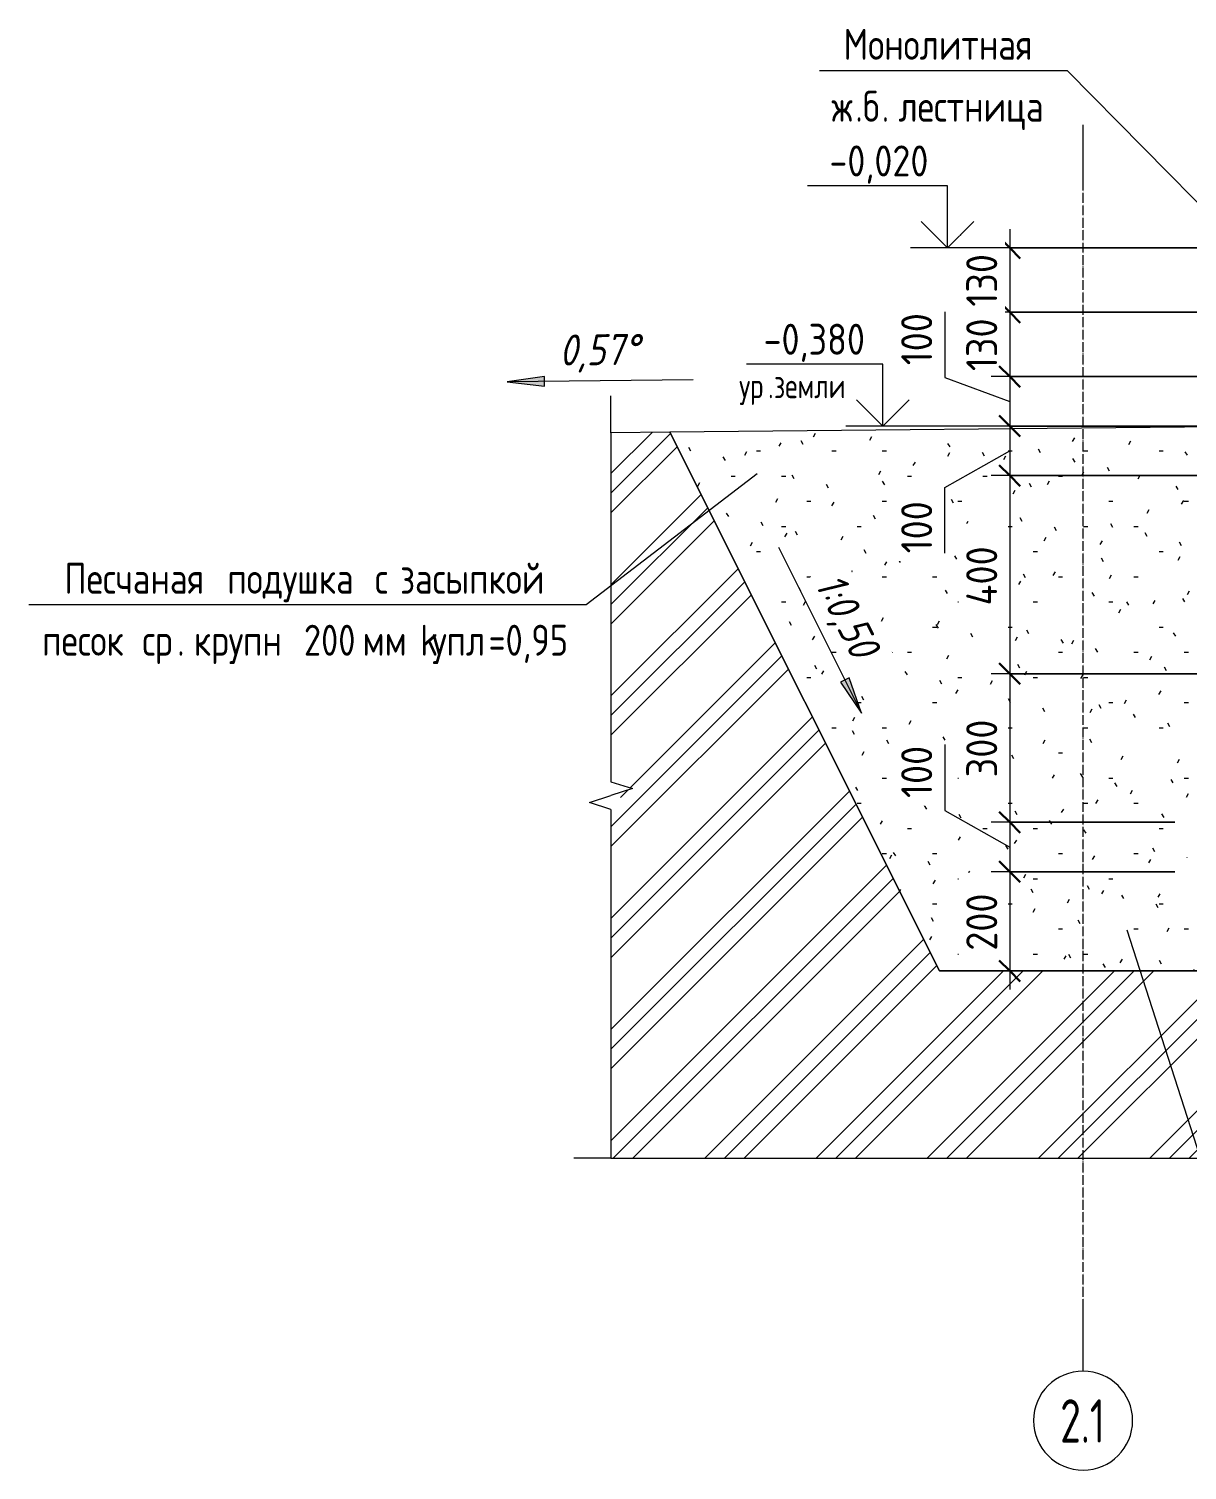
# Model space of a CAD drawing. Header units: millimetres. Extents: x -24808 to 10587, y -3433 to 75724.
# Drawn here: x -9627 to -7290, y -2488 to 422 of the extents above; entities that cross this region are included whole.
import ezdxf

# ---------------------------------------------------------------- set-up
doc = ezdxf.new("R2010")
doc.units = ezdxf.units.MM
doc.linetypes.add('02 Штрихпунктирная _20 мм_', pattern=[25, 20, -2.5, 0, -2.5])
for name, color, linetype, lineweight in [('AA_Dim', 7, 'Continuous', 9), ('AA_Dim-25', 7, 'Continuous', 9), ('AA_Linii', 7, 'Continuous', 9), ('AA_Oformlenie', 7, 'Continuous', 9), ('AA_Vinoska', 5, 'Continuous', 9), ('AA_Visotnaya otmetka', 7, 'Continuous', 9), ('Gen_Dim', 7, 'Continuous', 9), ('Оси', 7, 'Continuous', 9)]:
    doc.layers.add(name, color=color, linetype=linetype, lineweight=lineweight)
doc.styles.add('GOST Common', font='GOST_Common.ttf', dxfattribs={"width": 0.85, "height": 62.5})
doc.styles.add('GOST Common_1', font='GOST_Common.ttf', dxfattribs={"width": 0.8, "height": 50})
doc.styles.add('ISOCPEUR_1', font='isocpeur.ttf', dxfattribs={"width": 0.7, "height": 87.5})
doc.styles.add('ISOCPEUR_2', font='isocpeur.ttf', dxfattribs={"width": 0.9, "height": 62.5})
doc.styles.add('ISOCPEUR_3', font='isocpeur.ttf', dxfattribs={"width": 0.85, "height": 62.5})
doc.styles.add('ISOCPEUR_I', font='isocpeui.ttf', dxfattribs={"width": 0.85, "height": 62.5})
doc.dimstyles.new('01_Точн_3_знака__непрозр_', dxfattribs={"dimscale": 304.8, "dimtxt": 62.248823, "dimasz": 0.139436, "dimexe": 0.123031, "dimexo": 0.082021, "dimgap": 0.020505, "dimtad": 1, "dimdec": 3, "dimrnd": 0.001, "dimdsep": 46, "dimtxsty": 'ISOCPEUR_2', "dimblk1": 'OBLIQUE', "dimblk2": 'OBLIQUE', "dimsah": 1, "dimcen": 0.09, "dimdle": 0.123031, "dimazin": 0, "dimtfac": 1, "dimtdec": 4, "dimtix": 1, "dimtmove": 0, "dimatfit": 3, "dimfxl": 1, "dimtvp": 1, "dimtfill": 1, "dimtolj": 1, "dimtzin": 0, "dimlwd": 18, "dimlwe": 18, "dimarcsym": 2})
doc.dimstyles.new('01_Точн_3_знака__непрозр__1', dxfattribs={"dimscale": 304.8, "dimtxt": 62.248823, "dimasz": 0.139436, "dimexe": 0.123031, "dimexo": 0.082021, "dimgap": 0.020505, "dimtad": 1, "dimdec": 3, "dimrnd": 0.001, "dimdsep": 46, "dimtxsty": 'ISOCPEUR_2', "dimblk1": 'OBLIQUE', "dimblk2": 'OBLIQUE', "dimsah": 1, "dimcen": 0.09, "dimdle": 0.123031, "dimazin": 0, "dimtfac": 1, "dimtdec": 4, "dimtix": 1, "dimtmove": 1, "dimatfit": 3, "dimfxl": 1, "dimtvp": 1, "dimtfill": 1, "dimtolj": 1, "dimtzin": 0, "dimlwd": 18, "dimlwe": 18, "dimarcsym": 2})

# ---------------------------------------------------------------- blocks, each defined once
blk = doc.blocks.new('011_ЛинияОбрыва _ЭлУзла_Линия_ - Тип 1-3877899-Сечение 0')
at = {"layer": 'AA_Oformlenie'}
for p, q in [((-25238, -393.6), (-25238, -1098.3)), ((-25238, -1154), (-25238, -1858))]:
    blk.add_line(p, q, dxfattribs=at)
blk = doc.blocks.new('011_ЛинияОбрыва _ЭлУзла_Линия_ - Тип 1-3879570-Сечение 0')
at = {"layer": 'AA_Oformlenie'}
for p, q in [((-25238, -1858), (-23257.5, -1858)), ((-23201.9, -1858), (-21222.1, -1858))]:
    blk.add_line(p, q, dxfattribs=at)
blk = doc.blocks.new('DIMBLOCK35-Сечение 0')
at = {"layer": 'AA_Dim-25', "lineweight": 30, "transparency": 16777216}
for p, q in [((-7647.7, -20), (-7669, 1.2)), ((-7647.7, -20), (-7626.5, -41.3)), ((-7647.7, -150), (-7669, -128.7)), ((-7647.7, -150), (-7626.5, -171.2))]:
    blk.add_line(p, q, dxfattribs=at)
at = {"layer": 'AA_Dim-25', "lineweight": 18, "transparency": 16777216}
for p, q in [((-7647.7, 17.5), (-7647.7, -150)), ((-6514.8, -20), (-7685.2, -20)), ((-7647.7, -20), (-6514.8, -20)), ((-6814.8, -150), (-7685.2, -150)), ((-7647.7, -150), (-6814.8, -150))]:
    blk.add_line(p, q, dxfattribs=at)
at = {"layer": 'AA_Dim-25', "color": 0, "lineweight": 18, "transparency": 16777216, "insert": (-7735.6, -138.9), "char_height": 62.5, "width": 129.286, "attachment_point": 1, "rotation": 90, "line_spacing_factor": 1.149209, "style": 'ISOCPEUR_2', "bg_fill": 3, "box_fill_scale": 1.25, "bg_fill_color": 256, "bg_fill_true_color": 13158600, "bg_fill_transparency": 0}
blk.add_mtext('130', dxfattribs=at)
blk = doc.blocks.new('_Oblique')
at = {"color": 0, "linetype": 'ByBlock', "lineweight": -2}
blk.add_line((-0.5, -0.5), (0.5, 0.5), dxfattribs=at)
blk = doc.blocks.new('DIMBLOCK36-Сечение 0')
at = {"layer": 'AA_Dim-25', "lineweight": 30, "transparency": 16777216}
for p, q in [((-7647.7, -150), (-7669, -128.7)), ((-7647.7, -150), (-7626.5, -171.2)), ((-7647.7, -280), (-7669, -258.8)), ((-7647.7, -280), (-7626.5, -301.3))]:
    blk.add_line(p, q, dxfattribs=at)
at = {"layer": 'AA_Dim-25', "lineweight": 18, "transparency": 16777216}
for p, q in [((-6814.8, -150), (-7685.2, -150)), ((-7647.7, -150), (-7647.7, -280)), ((-7647.7, -150), (-6814.8, -150)), ((-7114.8, -280), (-7685.2, -280)), ((-7647.7, -280), (-7114.8, -280))]:
    blk.add_line(p, q, dxfattribs=at)
at = {"layer": 'AA_Dim-25', "color": 0, "lineweight": 18, "transparency": 16777216, "insert": (-7735.6, -268.9), "char_height": 62.5, "width": 129.286, "attachment_point": 1, "rotation": 90, "line_spacing_factor": 1.149209, "style": 'ISOCPEUR_2', "bg_fill": 3, "box_fill_scale": 1.25, "bg_fill_color": 256, "bg_fill_true_color": 13158600, "bg_fill_transparency": 0}
blk.add_mtext('130', dxfattribs=at)
blk = doc.blocks.new('DIMBLOCK37-Сечение 0')
at = {"layer": 'AA_Dim-25', "lineweight": 18, "transparency": 16777216}
for p, q in [((-7779, -149.3), (-7779, -282.1)), ((-7779, -282.1), (-7647.7, -330)), ((-7114.8, -280), (-7685.2, -280)), ((-7647.7, -280), (-7647.7, -380)), ((-7647.7, -280), (-7114.8, -280)), ((-7114.8, -380), (-7685.2, -380)), ((-7647.7, -380), (-7114.8, -380))]:
    blk.add_line(p, q, dxfattribs=at)
at = {"layer": 'AA_Dim-25', "lineweight": 30, "transparency": 16777216}
for p, q in [((-7647.7, -280), (-7669, -258.8)), ((-7647.7, -280), (-7626.5, -301.3)), ((-7647.7, -380), (-7669, -358.7)), ((-7647.7, -380), (-7626.5, -401.2))]:
    blk.add_line(p, q, dxfattribs=at)
at = {"layer": 'AA_Dim-25', "color": 0, "lineweight": 18, "transparency": 16777216, "insert": (-7866.9, -257.1), "char_height": 62.5, "width": 129.286, "attachment_point": 1, "rotation": 90, "line_spacing_factor": 1.149209, "style": 'ISOCPEUR_2', "bg_fill": 3, "box_fill_scale": 1.25, "bg_fill_color": 256, "bg_fill_true_color": 13158600, "bg_fill_transparency": 0}
blk.add_mtext('100', dxfattribs=at)
blk = doc.blocks.new('DIMBLOCK38-Сечение 0')
at = {"layer": 'AA_Dim-25', "lineweight": 30, "transparency": 16777216}
for p, q in [((-7647.7, -380), (-7669, -358.7)), ((-7647.7, -380), (-7626.5, -401.2)), ((-7647.7, -480), (-7669, -458.8)), ((-7647.7, -480), (-7626.5, -501.3))]:
    blk.add_line(p, q, dxfattribs=at)
at = {"layer": 'AA_Dim-25', "lineweight": 18, "transparency": 16777216}
for p, q in [((-7114.8, -380), (-7685.2, -380)), ((-7647.7, -380), (-7647.7, -480)), ((-7647.7, -380), (-7114.8, -380)), ((-7779, -504.1), (-7647.7, -430)), ((-7114.8, -480), (-7685.2, -480)), ((-7647.7, -480), (-7114.8, -480)), ((-7779, -636.9), (-7779, -504.1))]:
    blk.add_line(p, q, dxfattribs=at)
at = {"layer": 'AA_Dim-25', "color": 0, "lineweight": 18, "transparency": 16777216, "insert": (-7866.9, -636.9), "char_height": 62.5, "width": 129.286, "attachment_point": 1, "rotation": 90, "line_spacing_factor": 1.149209, "style": 'ISOCPEUR_2', "bg_fill": 3, "box_fill_scale": 1.25, "bg_fill_color": 256, "bg_fill_true_color": 13158600, "bg_fill_transparency": 0}
blk.add_mtext('100', dxfattribs=at)
blk = doc.blocks.new('DIMBLOCK39-Сечение 0')
at = {"layer": 'AA_Dim-25', "lineweight": 30, "transparency": 16777216}
for p, q in [((-7647.7, -480), (-7669, -458.8)), ((-7647.7, -480), (-7626.5, -501.3)), ((-7647.7, -880), (-7669, -858.7)), ((-7647.7, -880), (-7626.5, -901.2))]:
    blk.add_line(p, q, dxfattribs=at)
at = {"layer": 'AA_Dim-25', "lineweight": 18, "transparency": 16777216}
for p, q in [((-7114.8, -480), (-7685.2, -480)), ((-7647.7, -480), (-7647.7, -880)), ((-7647.7, -480), (-7114.8, -480)), ((-7214.8, -880), (-7685.2, -880)), ((-7647.7, -880), (-7214.8, -880))]:
    blk.add_line(p, q, dxfattribs=at)
at = {"layer": 'AA_Dim-25', "color": 0, "lineweight": 18, "transparency": 16777216, "insert": (-7735.6, -742.2), "char_height": 62.5, "width": 149.397, "attachment_point": 1, "rotation": 90, "line_spacing_factor": 1.149209, "style": 'ISOCPEUR_2', "bg_fill": 3, "box_fill_scale": 1.25, "bg_fill_color": 256, "bg_fill_true_color": 13158600, "bg_fill_transparency": 0}
blk.add_mtext('400', dxfattribs=at)
blk = doc.blocks.new('DIMBLOCK40-Сечение 0')
at = {"layer": 'AA_Dim-25', "lineweight": 30, "transparency": 16777216}
for p, q in [((-7647.7, -880), (-7669, -858.7)), ((-7647.7, -880), (-7626.5, -901.2)), ((-7647.7, -1180), (-7669, -1158.7)), ((-7647.7, -1180), (-7626.5, -1201.2))]:
    blk.add_line(p, q, dxfattribs=at)
at = {"layer": 'AA_Dim-25', "lineweight": 18, "transparency": 16777216}
for p, q in [((-7214.8, -880), (-7685.2, -880)), ((-7647.7, -880), (-7647.7, -1180)), ((-7647.7, -880), (-7214.8, -880)), ((-7314.8, -1180), (-7685.2, -1180)), ((-7647.7, -1180), (-7314.8, -1180))]:
    blk.add_line(p, q, dxfattribs=at)
at = {"layer": 'AA_Dim-25', "color": 0, "lineweight": 18, "transparency": 16777216, "insert": (-7735.6, -1089.3), "char_height": 62.5, "width": 142.215, "attachment_point": 1, "rotation": 90, "line_spacing_factor": 1.149209, "style": 'ISOCPEUR_2', "bg_fill": 3, "box_fill_scale": 1.25, "bg_fill_color": 256, "bg_fill_true_color": 13158600, "bg_fill_transparency": 0}
blk.add_mtext('300', dxfattribs=at)
blk = doc.blocks.new('DIMBLOCK41-Сечение 0')
at = {"layer": 'AA_Dim-25', "lineweight": 18, "transparency": 16777216}
for p, q in [((-7779, -1023.1), (-7779, -1155.9)), ((-7779, -1155.9), (-7647.7, -1230)), ((-7314.8, -1180), (-7685.2, -1180)), ((-7647.7, -1180), (-7647.7, -1280)), ((-7647.7, -1180), (-7314.8, -1180)), ((-7314.8, -1280), (-7685.2, -1280)), ((-7647.7, -1280), (-7314.8, -1280))]:
    blk.add_line(p, q, dxfattribs=at)
at = {"layer": 'AA_Dim-25', "lineweight": 30, "transparency": 16777216}
for p, q in [((-7647.7, -1180), (-7669, -1158.7)), ((-7647.7, -1180), (-7626.5, -1201.2)), ((-7647.7, -1280), (-7669, -1258.7)), ((-7647.7, -1280), (-7626.5, -1301.2))]:
    blk.add_line(p, q, dxfattribs=at)
at = {"layer": 'AA_Dim-25', "color": 0, "lineweight": 18, "transparency": 16777216, "insert": (-7866.9, -1130.9), "char_height": 62.5, "width": 129.286, "attachment_point": 1, "rotation": 90, "line_spacing_factor": 1.149209, "style": 'ISOCPEUR_2', "bg_fill": 3, "box_fill_scale": 1.25, "bg_fill_color": 256, "bg_fill_true_color": 13158600, "bg_fill_transparency": 0}
blk.add_mtext('100', dxfattribs=at)
blk = doc.blocks.new('DIMBLOCK42-Сечение 0')
at = {"layer": 'AA_Dim-25', "lineweight": 18, "transparency": 16777216}
for p, q in [((-7314.8, -1280), (-7685.2, -1280)), ((-7647.7, -1280), (-7647.7, -1517.5)), ((-7647.7, -1280), (-7314.8, -1280)), ((-7642.7, -1480), (-7685.2, -1480)), ((-7647.7, -1480), (-7642.7, -1480))]:
    blk.add_line(p, q, dxfattribs=at)
at = {"layer": 'AA_Dim-25', "lineweight": 30, "transparency": 16777216}
for p, q in [((-7647.7, -1280), (-7669, -1258.7)), ((-7647.7, -1280), (-7626.5, -1301.2)), ((-7647.7, -1480), (-7669, -1458.8)), ((-7647.7, -1480), (-7626.5, -1501.3))]:
    blk.add_line(p, q, dxfattribs=at)
at = {"layer": 'AA_Dim-25', "color": 0, "lineweight": 18, "transparency": 16777216, "insert": (-7735.6, -1439.3), "char_height": 62.5, "width": 142.215, "attachment_point": 1, "rotation": 90, "line_spacing_factor": 1.149209, "style": 'ISOCPEUR_2', "bg_fill": 3, "box_fill_scale": 1.25, "bg_fill_color": 256, "bg_fill_true_color": 13158600, "bg_fill_transparency": 0}
blk.add_mtext('200', dxfattribs=at)
blk = doc.blocks.new('Высотные отметки - Стрелка вверх-400292-Сечение 0')
at = {"layer": 'AA_Vinoska'}
for p, q in [((-20970.4, -755), (-20687.9, -755)), ((-20970.4, -880), (-20970.4, -755)), ((-20970.4, -880), (-21023.4, -827)), ((-20970.4, -880), (-20917.4, -827)), ((-21045.4, -880), (-20895.4, -880))]:
    blk.add_line(p, q, dxfattribs=at)
blk = doc.blocks.new('010_Текст с выноской - Текст 2 строки-3854858-Сечение 0')
at = {"layer": 'AA_Vinoska'}
blk.add_line((-25287.7, -740.7), (-26412.7, -740.7), dxfattribs=at)
blk = doc.blocks.new('010_Текст с выноской - Текст 2 строки-3854859-Сечение 0')
at = {"layer": 'AA_Vinoska'}
blk.add_line((-24316.7, 337.6), (-24816.7, 337.6), dxfattribs=at)
blk = doc.blocks.new('Ось сетки - d_4мм-2765513-Сечение 0')
at = {"layer": 'Оси'}
for start, end in [(0, 180), (0, 180), (180, 360), (180, 360)]:
    blk.add_arc((-21285.1, -2388.2), 100, start, end, dxfattribs=at)
blk = doc.blocks.new('Высотные отметки - Ур земли-565239-Сечение 0')
at = {"layer": 'AA_Vinoska'}
for p, q in [((-24689.1, -255), (-24964.1, -255)), ((-24689.1, -380), (-24689.1, -255)), ((-24689.1, -380), (-24742.1, -327)), ((-24689.1, -380), (-24636, -327)), ((-24614.1, -380), (-24764.1, -380))]:
    blk.add_line(p, q, dxfattribs=at)

msp = doc.modelspace()

# ---------------------------------------------------------------- hatches: boundary and pattern name
at = {"layer": 'AA_Oformlenie'}
h = msp.add_hatch(dxfattribs=at)
h.set_pattern_fill('FP_10', color=10, style=0, pattern_type=2)
h.set_pattern_definition([(45, (-7854.57, -1040), (-112.253, 112.253), []), (45, (-7814.89, -1040), (0, 224.506), []), (45, (-7894.26, -1040), (0, 224.506), [])])
h.paths.add_polyline_path([(-8452.7514, -1857.9658), (-6472.2811, -1857.9658), (-6458.5311, -1814.6646), (-6444.7811, -1857.9658), (-6444.7811, -1838.3395), (-6416.6268, -1838.3395), (-6416.6268, -1857.9658), (-4969.8183, -1857.9658), (-4969.8183, -1480), (-7789.8183, -1480), (-8333.5994, -392.4378), (-8452.7514, -393.6293), (-8452.7514, -1098.2976), (-8409.4502, -1112.0476), (-8452.7514, -1125.7976), (-8433.1251, -1125.7976), (-8433.1251, -1153.9519), (-8452.7514, -1153.9519)])
h = msp.add_hatch(dxfattribs=at)
h.set_pattern_fill('FP_6', color=10, style=0, pattern_type=2)
h.set_pattern_definition([(0, (-7854.573, -1040), (203.2, 50.8), [8.382, -144.018, 8.382, -144.018, -812.8]), (0, (-7854.573, -1040), (203.2, 50.8), [-304.8, 8.382, -296.418, 8.382, -144.018, -355.6]), (0, (-7854.573, -1040), (203.2, 50.8), [-762, 8.382, -93.218, 8.382, -245.618]), (120, (-7778.373, -1014.6), (-145.5941, 150.5764), [8.382, -144.018, 8.382, -144.018, -812.8]), (120, (-7778.373, -1014.6), (-145.5941, 150.5764), [-304.8, 8.382, -296.418, 8.382, -144.018, -355.6]), (120, (-7778.373, -1014.6), (-145.5941, 150.5764), [-762, 8.382, -93.218, 8.382, -245.618]), (240, (-7752.973, -913), (-57.6059, -201.3764), [8.382, -144.018, 8.382, -144.018, -812.8]), (240, (-7752.973, -913), (-57.6059, -201.3764), [-304.8, 8.382, -296.418, 8.382, -144.018, -355.6]), (240, (-7752.973, -913), (-57.6059, -201.3764), [-762, 8.382, -93.218, 8.382, -245.618])])
h.paths.add_polyline_path([(-7789.8183, -1480), (-4969.8183, -1480), (-4969.8183, -1280), (-7289.8183, -1280), (-7289.8183, -1180), (-7189.8183, -1180), (-7189.8183, -880), (-7089.8183, -880), (-7089.8183, -380), (-8333.5994, -392.4378), (-8333.0036, -393.6293)])

# ---------------------------------------------------------------- linework, layer by layer
at = {"layer": 'AA_Linii'}
for p, q in [((-8333.5994, -392.4378), (-8452.7514, -393.6293)), ((-8452.7514, -393.6293), (-8452.7514, -1098.2976)), ((-7089.8183, -380), (-8333.5994, -392.4378)), ((-8333.5994, -392.4378), (-7789.8183, -1480)), ((-7789.8183, -1480), (-8333.5994, -392.4378)), ((-8452.7514, -1153.9519), (-8452.7514, -1857.9658)), ((-7789.8183, -1480), (-4969.8183, -1480)), ((-4969.8183, -1480), (-7789.8183, -1480)), ((-8452.7514, -1857.9658), (-6472.2811, -1857.9658))]:
    msp.add_line(p, q, dxfattribs=at)
at = {"layer": 'AA_Vinoska'}
for p, q in [((-8452.7514, -393.6293), (-8452.7514, -318.6293)), ((-8157.4206, -476.1849), (-8502.4141, -740.6933)), ((-8452.7514, -1098.2976), (-8409.4502, -1112.0476)), ((-8496.0765, -1139.8748), (-8452.7514, -1125.7976)), ((-8409.4502, -1112.0476), (-8452.7514, -1125.7976)), ((-8452.7514, -1153.9519), (-8496.0765, -1139.8748)), ((-8452.7514, -1857.9658), (-8527.7514, -1857.9658))]:
    msp.add_line(p, q, dxfattribs=at)
at = {"layer": 'Gen_Dim'}
msp.add_line((-8661.9698, -290.528), (-8586.8748, -299.6514), dxfattribs=at)
at = {"layer": 'Оси'}
for p, q in [((-7499.8183, 103.3635), (-7499.8183, 228.3635)), ((-7499.8183, -2288.2159), (-7499.8183, -2163.2159))]:
    msp.add_line(p, q, dxfattribs=at)

# ---------------------------------------------------------------- block references
at = {"layer": 'AA_Oformlenie'}
for name in ['011_ЛинияОбрыва _ЭлУзла_Линия_ - Тип 1-3877899-Сечение 0', '011_ЛинияОбрыва _ЭлУзла_Линия_ - Тип 1-3879570-Сечение 0']:
    msp.add_blockref(name, (16785.2433, 0), dxfattribs=at)
at = {"layer": 'AA_Vinoska'}
for name in ['010_Текст с выноской - Текст 2 строки-3854859-Сечение 0', '010_Текст с выноской - Текст 2 строки-3854858-Сечение 0']:
    msp.add_blockref(name, (16785.2433, 0), dxfattribs=at)
at = {"layer": 'Оси'}
msp.add_blockref('Ось сетки - d_4мм-2765513-Сечение 0', (13785.2433, 0), dxfattribs=at)

# ---------------------------------------------------------------- texts
at = {"layer": 'AA_Vinoska', "char_height": 62.5, "attachment_point": 1, "style": 'GOST Common'}
for s, insert, width in [('Монолитная', (-7983.4107, 422.1403), 488.929164), ('\\fGOST Common|b0|i0|c204|p34|;\\W.85;б', (-7944.065, 297.1403), 45.99682), ('\\fGOST Common|b0|i0|c204|p34|;\\W.85;ж', (-8007.317, 297.1403), 57.921922), ('лестница', (-7872.3795, 297.1403), 383.306836), ('\\fGOST Common|b0|i0|c204|p34|;\\W.85;.', (-7959.5266, 297.1403), 18.739445), ('. ', (-7906.1139, 297.1403), 40.886062), ('Песчаная', (-9555.7961, -656.1357), 376.492492), ('\\fGOST Common|b0|i0|c204|p34|;\\W.85; ', (-9245.1588, -656.1357), 22.146617), ('\\fGOST Common|b0|i0|c204|p34|;\\W.85; ', (-8947.1718, -656.1357), 22.146617), ('\\fGOST Common|b0|i0|c204|p34|;\\W.85; ', (-8896.5702, -656.1357), 22.146617), ('засыпкой', (-8878.2974, -656.1357), 367.974562), ('подушка', (-9226.886, -656.1357), 339.013602), ('\\fGOST Common|b0|i0|c204|p34|;\\W.85;с', (-8928.899, -656.1357), 39.182477), ('\\fGOST Common|b0|i0|c204|p34|;\\W.85; ', (-9416.6064, -781.1357), 22.146617), (' 200 ', (-9104.5635, -781.1357), 182.283695), (' k', (-8869.8284, -781.1357), 68.143437), ('=0,95', (-8699.751, -781.1357), 206.133898), ('песок', (-9600.7399, -781.1357), 223.169758), ('ср', (-9398.3336, -781.1357), 85.179297), ('крупн', (-9294.3193, -781.1357), 229.984102), ('мм', (-8954.1644, -781.1357), 102.215156), ('упл', (-8813.6045, -781.1357), 137.990461), ('. ', (-9328.0537, -781.1357), 40.886062)]:
    msp.add_mtext(s, dxfattribs=dict(at, insert=insert, width=width))
at = {"layer": 'AA_Visotnaya otmetka', "char_height": 62.5, "width": 242.007515, "attachment_point": 1, "line_spacing_factor": 1.149209, "style": 'ISOCPEUR_3'}
for s, insert in [('-0,020', (-8011.7712, 186.6535)), ('-0,380', (-8144.6527, -173.3465))]:
    msp.add_mtext(s, dxfattribs=dict(at, insert=insert))
at = {"layer": 'AA_Visotnaya otmetka', "char_height": 50, "attachment_point": 1, "style": 'GOST Common_1'}
for s, insert, width in [('ур', (-8193.8193, -273.6911), 70.5485), ('земли', (-8123.7047, -273.6911), 176.37125), ('\\fGOST Common|b0|i0|c204|p34|;\\W.8;.', (-8135.6109, -273.6911), 14.430375)]:
    msp.add_mtext(s, dxfattribs=dict(at, insert=insert, width=width))
at = {"layer": 'Gen_Dim', "insert": (-8556.9572, -195.3196), "char_height": 62.5, "width": 195.697435, "attachment_point": 1, "rotation": 0.5729387, "line_spacing_factor": 1.149209, "style": 'ISOCPEUR_I', "bg_fill": 3, "box_fill_scale": 1.25, "bg_fill_color": 256, "bg_fill_true_color": 13158600, "bg_fill_transparency": 0}
msp.add_mtext('0,57°', dxfattribs=at)
at = {"layer": 'Оси', "insert": (-7546.1384, -2345.1294), "char_height": 87.5, "width": 112.23625, "attachment_point": 1, "style": 'ISOCPEUR_1'}
msp.add_mtext('2.1', dxfattribs=at)

# ---------------------------------------------------------------- dimensions: what is measured, and where the dimension line sits
at = {"layer": 'AA_Dim', "lineweight": 18}
dim = msp.add_linear_dim(base=(-7647.7312, -150), p1=(-6489.8183, -20), p2=(-6789.8183, -150), angle=90, dimstyle='01_Точн_3_знака__непрозр_', override={"dimpost": '<>', "dimfxl": 326.955654}, dxfattribs=at)
dim.commit()
dim.dimension.update_dxf_attribs({"geometry": 'DIMBLOCK35-Сечение 0', "text_midpoint": (-7685.2312, -85)})

# ---------------------------------------------------------------- next in the draw order: hatches: boundary and pattern name
at = {"layer": 'Gen_Dim'}
msp.add_hatch(color=256, dxfattribs=at).paths.add_polyline_path([(-8661.9698, -290.528), (-8586.8748, -299.6514), (-8587.0723, -279.9046)])

# ---------------------------------------------------------------- next in the draw order: linework, layer by layer
at = {"layer": 'AA_Visotnaya otmetka'}
for p, q in [((-7653.3462, -20), (-7773.4348, -20)), ((-6489.8183, -20), (-7653.3462, -20))]:
    msp.add_line(p, q, dxfattribs=at)
at = {"layer": 'Gen_Dim'}
for p, q in [((-8587.0723, -279.9046), (-8661.9698, -290.528)), ((-8286.9886, -286.7781), (-8661.9698, -290.528)), ((-8586.8748, -299.6514), (-8587.0723, -279.9046))]:
    msp.add_line(p, q, dxfattribs=at)

# ---------------------------------------------------------------- next in the draw order: block references
at = {"layer": 'AA_Visotnaya otmetka', "extrusion": (0, 0, -1)}
msp.add_blockref('Высотные отметки - Стрелка вверх-400292-Сечение 0', (28743.8451, 860), dxfattribs=at)

# ---------------------------------------------------------------- next in the draw order: dimensions: what is measured, and where the dimension line sits
at = {"layer": 'AA_Dim', "lineweight": 18}
dim = msp.add_linear_dim(base=(-7647.7312, -280), p1=(-6789.8183, -150), p2=(-7089.8183, -280), angle=90, dimstyle='01_Точн_3_знака__непрозр_', override={"dimpost": '<>', "dimfxl": 326.955654}, dxfattribs=at)
dim.commit()
dim.dimension.update_dxf_attribs({"geometry": 'DIMBLOCK36-Сечение 0', "text_midpoint": (-7685.2312, -215)})

# ---------------------------------------------------------------- next in the draw order: dimensions: what is measured, and where the dimension line sits
dim = msp.add_linear_dim(base=(-7647.7312, -380), p1=(-7089.8183, -280), p2=(-7089.8183, -380), angle=90, dimstyle='01_Точн_3_знака__непрозр__1', override={"dimpost": '<>', "dimfxl": 100}, dxfattribs=at)
dim.commit()
dim.dimension.update_dxf_attribs({"geometry": 'DIMBLOCK37-Сечение 0', "text_midpoint": (-7825.218, -192.4246), "dimtype": 160, "text_rotation": 90})

# ---------------------------------------------------------------- next in the draw order: linework, layer by layer
at = {"layer": 'AA_Vinoska'}
msp.add_line((-6890.7749, -312.8645), (-7531.4224, 337.5827), dxfattribs=at)

# ---------------------------------------------------------------- next in the draw order: dimensions: what is measured, and where the dimension line sits
at = {"layer": 'AA_Dim', "lineweight": 18}
dim = msp.add_linear_dim(base=(-7647.7312, -480), p1=(-7089.8183, -380), p2=(-7089.8183, -480), angle=90, dimstyle='01_Точн_3_знака__непрозр__1', override={"dimpost": '<>', "dimfxl": 100}, dxfattribs=at)
dim.commit()
dim.dimension.update_dxf_attribs({"geometry": 'DIMBLOCK38-Сечение 0', "text_midpoint": (-7825.218, -572.2409), "dimtype": 160, "text_rotation": 90})

# ---------------------------------------------------------------- next in the draw order: linework, layer by layer
at = {"layer": 'AA_Visotnaya otmetka'}
for p, q in [((-7648.5614, -380), (-7903.8163, -380)), ((-7089.8183, -380), (-7648.5614, -380))]:
    msp.add_line(p, q, dxfattribs=at)

# ---------------------------------------------------------------- next in the draw order: block references
at = {"layer": 'AA_Vinoska'}
msp.add_blockref('Высотные отметки - Ур земли-565239-Сечение 0', (16785.2433, 0), dxfattribs=at)

# ---------------------------------------------------------------- next in the draw order: texts
at = {"layer": 'Gen_Dim', "insert": (-7986.1724, -670.6948), "char_height": 62.5, "width": 212.130044, "attachment_point": 1, "rotation": 296.5650512, "line_spacing_factor": 1.149209, "style": 'ISOCPEUR_I', "bg_fill": 3, "box_fill_scale": 1.25, "bg_fill_color": 256, "bg_fill_true_color": 13158600, "bg_fill_transparency": 0}
msp.add_mtext('1:0,50', dxfattribs=at)

# ---------------------------------------------------------------- next in the draw order: dimensions: what is measured, and where the dimension line sits
at = {"layer": 'AA_Dim', "lineweight": 18}
dim = msp.add_linear_dim(base=(-7647.7312, -880), p1=(-7089.8183, -480), p2=(-7189.8183, -880), angle=90, dimstyle='01_Точн_3_знака__непрозр_', override={"dimpost": '<>', "dimfxl": 412.310563}, dxfattribs=at)
dim.commit()
dim.dimension.update_dxf_attribs({"geometry": 'DIMBLOCK39-Сечение 0', "text_midpoint": (-7685.2312, -680)})

# ---------------------------------------------------------------- next in the draw order: hatches: boundary and pattern name
at = {"layer": 'Gen_Dim'}
msp.add_hatch(color=256, dxfattribs=at).paths.add_polyline_path([(-7947.0051, -959.5628), (-7971.7146, -888.065), (-7989.3777, -896.8966)])

# ---------------------------------------------------------------- next in the draw order: linework, layer by layer
for p, q in [((-8114.7102, -624.1526), (-7947.0051, -959.5628)), ((-7971.7146, -888.065), (-7989.3777, -896.8966)), ((-7989.3777, -896.8966), (-7947.0051, -959.5628)), ((-7947.0051, -959.5628), (-7971.7146, -888.065))]:
    msp.add_line(p, q, dxfattribs=at)

# ---------------------------------------------------------------- next in the draw order: dimensions: what is measured, and where the dimension line sits
at = {"layer": 'AA_Dim', "lineweight": 18}
dim = msp.add_linear_dim(base=(-7647.7312, -1180), p1=(-7189.8183, -880), p2=(-7289.8183, -1180), angle=90, dimstyle='01_Точн_3_знака__непрозр_', override={"dimpost": '<>', "dimfxl": 316.227766}, dxfattribs=at)
dim.commit()
dim.dimension.update_dxf_attribs({"geometry": 'DIMBLOCK40-Сечение 0', "text_midpoint": (-7685.2312, -1030)})

# ---------------------------------------------------------------- next in the draw order: dimensions: what is measured, and where the dimension line sits
dim = msp.add_linear_dim(base=(-7647.7312, -1280), p1=(-7289.8183, -1180), p2=(-7289.8183, -1280), angle=90, dimstyle='01_Точн_3_знака__непрозр__1', override={"dimpost": '<>', "dimfxl": 100}, dxfattribs=at)
dim.commit()
dim.dimension.update_dxf_attribs({"geometry": 'DIMBLOCK41-Сечение 0', "text_midpoint": (-7825.218, -1066.2115), "dimtype": 160, "text_rotation": 90})

# ---------------------------------------------------------------- next in the draw order: dimensions: what is measured, and where the dimension line sits
dim = msp.add_linear_dim(base=(-7647.7312, -1480), p1=(-7289.8183, -1280), p2=(-7617.6791, -1480), angle=90, dimstyle='01_Точн_3_знака__непрозр_', override={"dimpost": '<>', "dimfxl": 384.047819}, dxfattribs=at)
dim.commit()
dim.dimension.update_dxf_attribs({"geometry": 'DIMBLOCK42-Сечение 0', "text_midpoint": (-7685.2312, -1380)})

# ---------------------------------------------------------------- next in the draw order: linework, layer by layer
at = {"layer": 'AA_Vinoska'}
msp.add_line((-7411.4284, -1397.2732), (-7221.4468, -1988.7579), dxfattribs=at)
at = {"layer": 'Оси', "linetype": '02 Штрихпунктирная _20 мм_'}
msp.add_line((-7499.8183, -2163.2159), (-7499.8183, 103.3635), dxfattribs=at)

doc.saveas('drawing.dxf')
